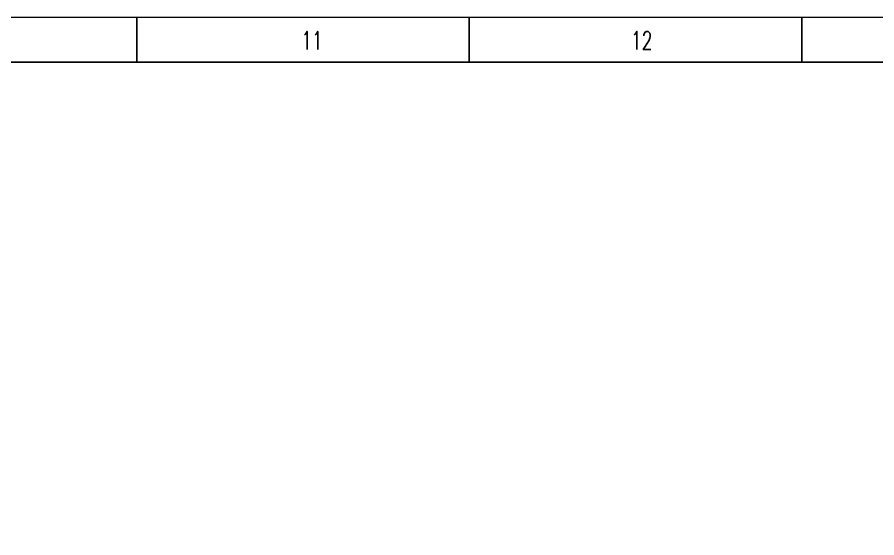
# Model space of a CAD drawing. Header units: inches. Extents: x -430764 to 624329, y 7374 to 217374.
# Drawn here: x -251817 to -203828, y 188337 to 217374 of the extents above; entities that cross this region are included whole.
import ezdxf

# ---------------------------------------------------------------- set-up
doc = ezdxf.new("R2010")
doc.units = ezdxf.units.IN
doc.header["$MEASUREMENT"] = 0
doc.styles.add('TEG BORDER', font='txt_qlt.shx', dxfattribs={"width": 0.7, "bigfont": 'hztxt.shx'})

# ---------------------------------------------------------------- blocks, each defined once
blk = doc.blocks.new('TEG BORDER A2')
for p, q in [((371.25, 420), (371.25, 415)), ((408.375, 420), (408.375, 415)), ((445.5, 420), (445.5, 415))]:
    blk.add_line(p, q)
at = {"linetype": 'Continuous'}
blk.add_line((489, 415), (5, 415), dxfattribs=at)
at = {"color": 5, "lineweight": 15}
blk.add_lwpolyline([(0, 420), (594, 420), (594, 0), (0, 0)], close=True, dxfattribs=at)
blk.add_lwpolyline([(5, 415), (589, 415), (589, 5), (5, 5)], close=True)
at = {"char_height": 2, "width": 2, "attachment_point": 1, "style": 'TEG BORDER'}
for s, insert in [('\\pi0.3;11', (389.297, 418.407)), ('\\pi2.2204e-016;12', (426.422, 418.407))]:
    blk.add_mtext(s, dxfattribs=dict(at, insert=insert))

msp = doc.modelspace()

# ---------------------------------------------------------------- block references
at = {"xscale": 500, "yscale": 500, "zscale": 500}
msp.add_blockref('TEG BORDER A2', (-430764, 7374), dxfattribs=at)

doc.saveas('drawing.dxf')
